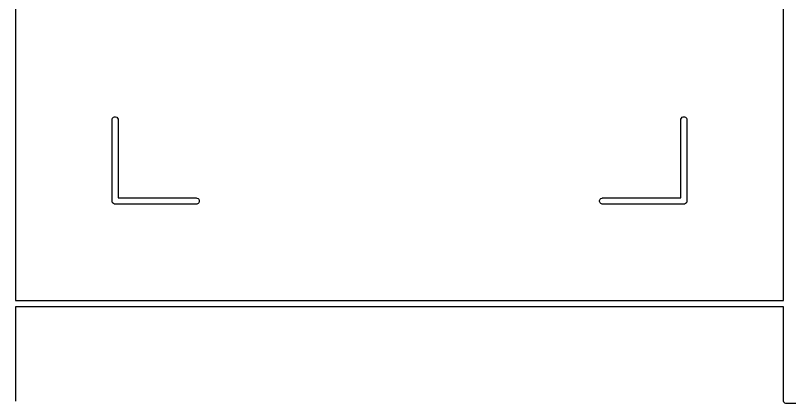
# Model space of a CAD drawing. Extents: x 2.89 to 7.48, y -5.65 to -1.93.
# Drawn here: x 4.395 to 5.145, y -4.28 to -3.905 of the extents above; entities that cross this region are included whole.
import ezdxf

# ---------------------------------------------------------------- set-up
doc = ezdxf.new("R2010")
doc.units = 0
doc.header["$MEASUREMENT"] = 0
doc.layers.add('BLACK', color=7, linetype='CONTINUOUS')

msp = doc.modelspace()

# ---------------------------------------------------------------- linework, layer by layer
at = {"layer": 'BLACK', "linetype": 'CONTINUOUS'}
for p, q in [((5.13903, -4.18076), (5.13903, -3.60614)), ((4.39493, -3.69319), (4.39493, -4.18076)), ((4.48844, -4.00556), (4.48849, -4.00498)), ((4.48849, -4.00498), (4.48893, -4.00392)), ((4.48893, -4.00392), (4.48975, -4.00311)), ((4.48975, -4.00311), (4.49081, -4.00266)), ((4.49081, -4.00266), (4.49196, -4.00266)), ((4.49196, -4.00266), (4.49303, -4.00311)), ((4.49303, -4.00311), (4.49384, -4.00392)), ((4.49384, -4.00392), (4.49428, -4.00498)), ((4.49428, -4.00498), (4.49434, -4.00556)), ((5.03962, -4.00556), (5.03967, -4.00498)), ((5.03967, -4.00498), (5.04011, -4.00392)), ((5.04011, -4.00392), (5.04093, -4.00311)), ((5.04093, -4.00311), (5.04199, -4.00266)), ((5.04199, -4.00266), (5.04314, -4.00266)), ((5.04314, -4.00266), (5.04421, -4.00311)), ((5.04421, -4.00311), (5.04502, -4.00392)), ((5.04502, -4.00392), (5.04546, -4.00498)), ((5.04546, -4.00498), (5.04552, -4.00556)), ((4.48844, -4.0843), (4.48844, -4.00556)), ((4.49434, -4.00556), (4.49434, -4.08135)), ((5.03962, -4.08135), (5.03962, -4.00556)), ((5.04552, -4.00556), (5.04552, -4.0843)), ((4.48849, -4.08488), (4.48844, -4.0843)), ((4.48893, -4.08594), (4.48849, -4.08488)), ((4.48975, -4.08676), (4.48893, -4.08594)), ((4.49081, -4.0872), (4.48975, -4.08676)), ((4.49139, -4.08725), (4.49081, -4.0872)), ((4.57013, -4.08725), (4.49139, -4.08725)), ((4.49434, -4.08135), (4.57013, -4.08135)), ((4.57013, -4.08135), (4.5707, -4.08141)), ((4.5707, -4.0872), (4.57013, -4.08725)), ((4.5707, -4.08141), (4.57177, -4.08185)), ((4.57177, -4.08676), (4.5707, -4.0872)), ((4.57177, -4.08185), (4.57258, -4.08266)), ((4.57258, -4.08594), (4.57177, -4.08676)), ((4.57258, -4.08266), (4.57302, -4.08373)), ((4.57302, -4.08488), (4.57258, -4.08594)), ((4.57302, -4.08373), (4.57302, -4.08488)), ((4.96093, -4.08373), (4.96137, -4.08266)), ((4.96093, -4.08488), (4.96093, -4.08373)), ((4.96137, -4.08594), (4.96093, -4.08488)), ((4.96137, -4.08266), (4.96219, -4.08185)), ((4.96219, -4.08676), (4.96137, -4.08594)), ((4.96219, -4.08185), (4.96325, -4.08141)), ((4.96325, -4.0872), (4.96219, -4.08676)), ((4.96325, -4.08141), (4.96383, -4.08135)), ((4.96383, -4.08725), (4.96325, -4.0872)), ((4.96383, -4.08135), (5.03962, -4.08135)), ((5.04257, -4.08725), (4.96383, -4.08725)), ((5.04314, -4.0872), (5.04257, -4.08725)), ((5.04421, -4.08676), (5.04314, -4.0872)), ((5.04502, -4.08594), (5.04421, -4.08676)), ((5.04546, -4.08488), (5.04502, -4.08594)), ((5.04552, -4.0843), (5.04546, -4.08488)), ((4.39493, -4.18076), (5.13903, -4.18076)), ((5.13903, -4.18666), (4.39493, -4.18666)), ((4.39493, -4.18666), (4.39493, -4.27746)), ((5.13903, -4.27746), (5.13903, -4.18666)), ((4.39493, -4.27746), (4.39487, -4.27804)), ((5.13908, -4.27804), (5.13903, -4.27746)), ((5.13952, -4.2791), (5.13908, -4.27804)), ((5.14034, -4.27992), (5.13952, -4.2791)), ((5.1414, -4.28036), (5.14034, -4.27992)), ((5.14198, -4.28041), (5.1414, -4.28036)), ((5.88903, -4.28041), (5.14198, -4.28041))]:
    msp.add_line(p, q, dxfattribs=at)

doc.saveas('drawing.dxf')
